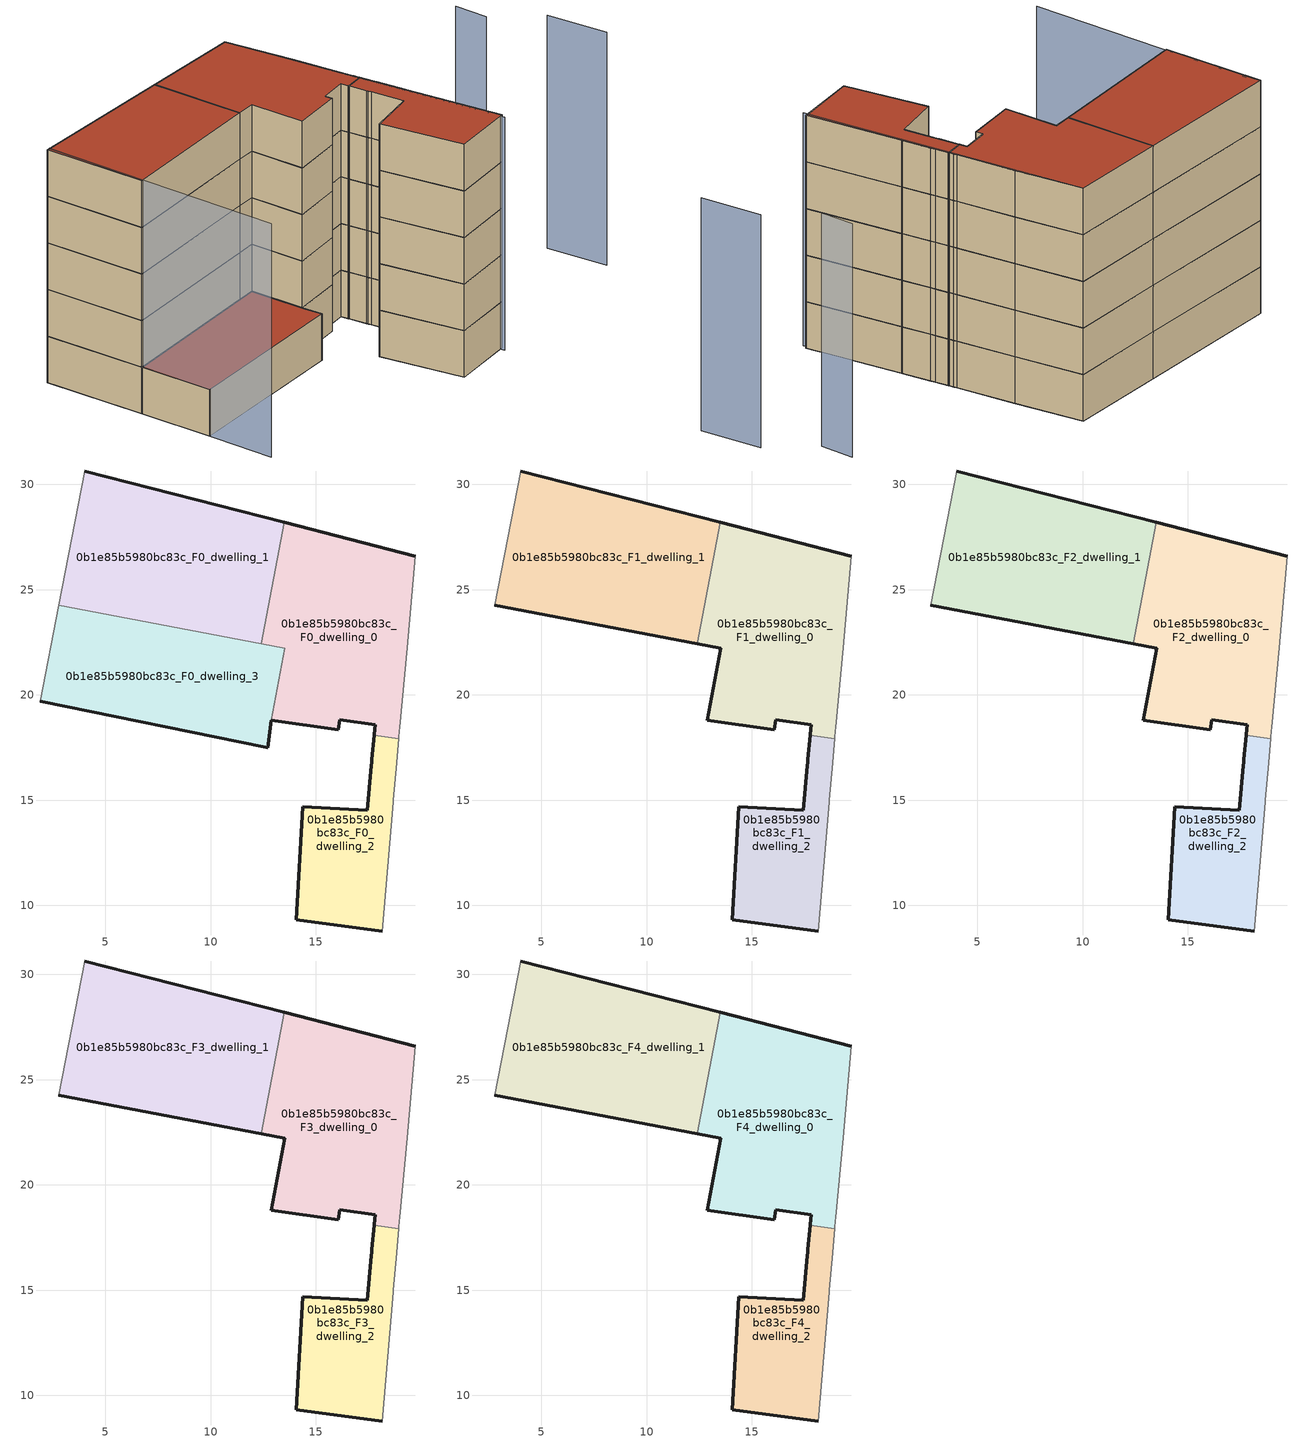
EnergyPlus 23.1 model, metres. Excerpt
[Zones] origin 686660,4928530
0b1e85b5980bc83c_F0_dwelling_0
 floor ground (EU_floor_Construction): 18.94,17.98 18.96,18.28 18.98,18.47 19.34,22.24 19.71,26.59 13.49,28.19 12.39,22.43 13.53,22.21 12.87,18.79 16.06,18.34 16.13,18.82 17.81,18.59 17.77,18.14 17.76,18.09 18.93,17.93 z0
 wall outside (EU_wall_Construction): 13.49,28.19 19.71,26.59 / 17.76,18.09 17.77,18.14 17.81,18.59 16.13,18.82 16.06,18.34 12.87,18.79 z0:3
 wall adiabatic (EU_wall_Construction): 19.71,26.59 19.34,22.24 18.98,18.47 18.96,18.28 18.94,17.98 18.93,17.93 z0:3
 wall to 0b1e85b5980bc83c_F0_dwelling_3 (EU_wall_Construction): 12.87,18.79 13.53,22.21 12.39,22.43 z0:3
 wall to 0b1e85b5980bc83c_F0_dwelling_2 (EU_wall_Construction): 18.93,17.93 17.76,18.09 z0:3
 wall to 0b1e85b5980bc83c_F0_dwelling_1 (EU_wall_Construction): 12.39,22.43 13.49,28.19 z0:3
0b1e85b5980bc83c_F0_dwelling_1
 floor ground (EU_floor_Construction): 12.39,22.43 13.49,28.19 4.01,30.64 2.79,24.27 z0
 wall outside (EU_wall_Construction): 4.01,30.64 13.49,28.19 z0:3
 wall adiabatic (EU_wall_Construction): 2.79,24.27 4.01,30.64 z0:3
 wall to 0b1e85b5980bc83c_F0_dwelling_3 (EU_wall_Construction): 12.39,22.43 2.79,24.27 z0:3
0b1e85b5980bc83c_F0_dwelling_2
 floor ground (EU_floor_Construction): 18.14,8.78 18.67,14.91 18.68,15 18.83,16.78 18.86,17.08 18.93,17.93 17.76,18.09 17.66,16.94 17.64,16.81 17.63,16.64 17.43,14.53 14.37,14.7 14.07,9.32 z0
 wall outside (EU_wall_Construction): 18.14,8.78 14.07,9.32 14.37,14.7 17.43,14.53 17.63,16.64 17.64,16.81 17.66,16.94 17.76,18.09 z0:3
 wall adiabatic (EU_wall_Construction): 18.93,17.93 18.86,17.08 18.83,16.78 18.68,15 18.67,14.91 18.14,8.78 z0:3
0b1e85b5980bc83c_F0_dwelling_3
 floor ground (EU_floor_Construction): 12.7,17.49 12.87,18.79 13.53,22.21 2.79,24.27 1.91,19.69 12.62,17.5 z0
 wall outside (EU_wall_Construction): 12.87,18.79 12.7,17.49 12.62,17.5 1.91,19.69 z0:3
 wall adiabatic (EU_wall_Construction): 1.91,19.69 2.79,24.27 z0:3
 roof outside (EU_roof_Construction): 13.53,22.21 12.87,18.79 12.7,17.49 12.62,17.5 1.91,19.69 2.79,24.27 z3
0b1e85b5980bc83c_F1_dwelling_0
 floor to 0b1e85b5980bc83c_F0_dwelling_0 (EU_floor_Construction): 18.94,17.98 18.96,18.28 18.98,18.47 19.34,22.24 19.71,26.59 13.49,28.19 12.39,22.43 13.53,22.21 12.87,18.79 16.06,18.34 16.13,18.82 17.81,18.59 17.77,18.14 17.76,18.09 18.93,17.93 z3
 wall outside (EU_wall_Construction): 13.49,28.19 19.71,26.59 / 17.76,18.09 17.77,18.14 17.81,18.59 16.13,18.82 16.06,18.34 12.87,18.79 13.53,22.21 12.39,22.43 z3:6
 wall adiabatic (EU_wall_Construction): 19.71,26.59 19.34,22.24 18.98,18.47 18.96,18.28 18.94,17.98 18.93,17.93 z3:6
 wall to 0b1e85b5980bc83c_F1_dwelling_2 (EU_wall_Construction): 18.93,17.93 17.76,18.09 z3:6
 wall to 0b1e85b5980bc83c_F1_dwelling_1 (EU_wall_Construction): 12.39,22.43 13.49,28.19 z3:6
0b1e85b5980bc83c_F1_dwelling_1
 floor to 0b1e85b5980bc83c_F0_dwelling_1 (EU_floor_Construction): 12.39,22.43 13.49,28.19 4.01,30.64 2.79,24.27 z3
 wall outside (EU_wall_Construction): 4.01,30.64 13.49,28.19 / 12.39,22.43 2.79,24.27 z3:6
 wall adiabatic (EU_wall_Construction): 2.79,24.27 4.01,30.64 z3:6
0b1e85b5980bc83c_F1_dwelling_2
 floor to 0b1e85b5980bc83c_F0_dwelling_2 (EU_floor_Construction): 18.14,8.78 18.67,14.91 18.68,15 18.83,16.78 18.86,17.08 18.93,17.93 17.76,18.09 17.66,16.94 17.64,16.81 17.63,16.64 17.43,14.53 14.37,14.7 14.07,9.32 z3
 wall outside (EU_wall_Construction): 18.14,8.78 14.07,9.32 14.37,14.7 17.43,14.53 17.63,16.64 17.64,16.81 17.66,16.94 17.76,18.09 z3:6
 wall adiabatic (EU_wall_Construction): 18.93,17.93 18.86,17.08 18.83,16.78 18.68,15 18.67,14.91 18.14,8.78 z3:6
0b1e85b5980bc83c_F2_dwelling_0
 floor to 0b1e85b5980bc83c_F1_dwelling_0 (EU_floor_Construction): 18.94,17.98 18.96,18.28 18.98,18.47 19.34,22.24 19.71,26.59 13.49,28.19 12.39,22.43 13.53,22.21 12.87,18.79 16.06,18.34 16.13,18.82 17.81,18.59 17.77,18.14 17.76,18.09 18.93,17.93 z6
 wall outside (EU_wall_Construction): 13.49,28.19 19.71,26.59 / 17.76,18.09 17.77,18.14 17.81,18.59 16.13,18.82 16.06,18.34 12.87,18.79 13.53,22.21 12.39,22.43 z6:9
 wall adiabatic (EU_wall_Construction): 19.71,26.59 19.34,22.24 18.98,18.47 18.96,18.28 18.94,17.98 18.93,17.93 z6:9
 wall to 0b1e85b5980bc83c_F2_dwelling_2 (EU_wall_Construction): 18.93,17.93 17.76,18.09 z6:9
 wall to 0b1e85b5980bc83c_F2_dwelling_1 (EU_wall_Construction): 12.39,22.43 13.49,28.19 z6:9
0b1e85b5980bc83c_F2_dwelling_1
 floor to 0b1e85b5980bc83c_F1_dwelling_1 (EU_floor_Construction): 12.39,22.43 13.49,28.19 4.01,30.64 2.79,24.27 z6
 wall outside (EU_wall_Construction): 4.01,30.64 13.49,28.19 / 12.39,22.43 2.79,24.27 z6:9
 wall adiabatic (EU_wall_Construction): 2.79,24.27 4.01,30.64 z6:9
0b1e85b5980bc83c_F2_dwelling_2
 floor to 0b1e85b5980bc83c_F1_dwelling_2 (EU_floor_Construction): 18.14,8.78 18.67,14.91 18.68,15 18.83,16.78 18.86,17.08 18.93,17.93 17.76,18.09 17.66,16.94 17.64,16.81 17.63,16.64 17.43,14.53 14.37,14.7 14.07,9.32 z6
 wall outside (EU_wall_Construction): 18.14,8.78 14.07,9.32 14.37,14.7 17.43,14.53 17.63,16.64 17.64,16.81 17.66,16.94 17.76,18.09 z6:9
 wall adiabatic (EU_wall_Construction): 18.93,17.93 18.86,17.08 18.83,16.78 18.68,15 18.67,14.91 18.14,8.78 z6:9
0b1e85b5980bc83c_F3_dwelling_0
 floor to 0b1e85b5980bc83c_F2_dwelling_0 (EU_floor_Construction): 18.94,17.98 18.96,18.28 18.98,18.47 19.34,22.24 19.71,26.59 13.49,28.19 12.39,22.43 13.53,22.21 12.87,18.79 16.06,18.34 16.13,18.82 17.81,18.59 17.77,18.14 17.76,18.09 18.93,17.93 z9
 wall outside (EU_wall_Construction): 13.49,28.19 19.71,26.59 / 17.76,18.09 17.77,18.14 17.81,18.59 16.13,18.82 16.06,18.34 12.87,18.79 13.53,22.21 12.39,22.43 z9:12
 wall adiabatic (EU_wall_Construction): 19.71,26.59 19.34,22.24 18.98,18.47 18.96,18.28 18.94,17.98 18.93,17.93 z9:12
 wall to 0b1e85b5980bc83c_F3_dwelling_2 (EU_wall_Construction): 18.93,17.93 17.76,18.09 z9:12
 wall to 0b1e85b5980bc83c_F3_dwelling_1 (EU_wall_Construction): 12.39,22.43 13.49,28.19 z9:12
0b1e85b5980bc83c_F3_dwelling_1
 floor to 0b1e85b5980bc83c_F2_dwelling_1 (EU_floor_Construction): 12.39,22.43 13.49,28.19 4.01,30.64 2.79,24.27 z9
 wall outside (EU_wall_Construction): 4.01,30.64 13.49,28.19 / 12.39,22.43 2.79,24.27 z9:12
 wall adiabatic (EU_wall_Construction): 2.79,24.27 4.01,30.64 z9:12
0b1e85b5980bc83c_F3_dwelling_2
 floor to 0b1e85b5980bc83c_F2_dwelling_2 (EU_floor_Construction): 18.14,8.78 18.67,14.91 18.68,15 18.83,16.78 18.86,17.08 18.93,17.93 17.76,18.09 17.66,16.94 17.64,16.81 17.63,16.64 17.43,14.53 14.37,14.7 14.07,9.32 z9
 wall outside (EU_wall_Construction): 18.14,8.78 14.07,9.32 14.37,14.7 17.43,14.53 17.63,16.64 17.64,16.81 17.66,16.94 17.76,18.09 z9:12
 wall adiabatic (EU_wall_Construction): 18.93,17.93 18.86,17.08 18.83,16.78 18.68,15 18.67,14.91 18.14,8.78 z9:12
0b1e85b5980bc83c_F4_dwelling_0
 floor to 0b1e85b5980bc83c_F3_dwelling_0 (EU_floor_Construction): 18.94,17.98 18.96,18.28 18.98,18.47 19.34,22.24 19.71,26.59 13.49,28.19 12.39,22.43 13.53,22.21 12.87,18.79 16.06,18.34 16.13,18.82 17.81,18.59 17.77,18.14 17.76,18.09 18.93,17.93 z12
 wall outside (EU_wall_Construction): 13.49,28.19 19.71,26.59 / 17.76,18.09 17.77,18.14 17.81,18.59 16.13,18.82 16.06,18.34 12.87,18.79 13.53,22.21 12.39,22.43 z12:15
 wall adiabatic (EU_wall_Construction): 19.71,26.59 19.34,22.24 18.98,18.47 18.96,18.28 18.94,17.98 18.93,17.93 z12:15
 wall to 0b1e85b5980bc83c_F4_dwelling_2 (EU_wall_Construction): 18.93,17.93 17.76,18.09 z12:15
 wall to 0b1e85b5980bc83c_F4_dwelling_1 (EU_wall_Construction): 12.39,22.43 13.49,28.19 z12:15
 roof outside (EU_roof_Construction): 19.71,26.59 19.34,22.24 18.98,18.47 18.96,18.28 18.94,17.98 18.93,17.93 17.76,18.09 17.77,18.14 17.81,18.59 16.13,18.82 16.06,18.34 12.87,18.79 13.53,22.21 12.39,22.43 13.49,28.19 z15
0b1e85b5980bc83c_F4_dwelling_1
 floor to 0b1e85b5980bc83c_F3_dwelling_1 (EU_floor_Construction): 12.39,22.43 13.49,28.19 4.01,30.64 2.79,24.27 z12
 wall outside (EU_wall_Construction): 4.01,30.64 13.49,28.19 / 12.39,22.43 2.79,24.27 z12:15
 wall adiabatic (EU_wall_Construction): 2.79,24.27 4.01,30.64 z12:15
 roof outside (EU_roof_Construction): 13.49,28.19 12.39,22.43 2.79,24.27 4.01,30.64 z15
0b1e85b5980bc83c_F4_dwelling_2
 floor to 0b1e85b5980bc83c_F3_dwelling_2 (EU_floor_Construction): 18.14,8.78 18.67,14.91 18.68,15 18.83,16.78 18.86,17.08 18.93,17.93 17.76,18.09 17.66,16.94 17.64,16.81 17.63,16.64 17.43,14.53 14.37,14.7 14.07,9.32 z12
 wall outside (EU_wall_Construction): 18.14,8.78 14.07,9.32 14.37,14.7 17.43,14.53 17.63,16.64 17.64,16.81 17.66,16.94 17.76,18.09 z12:15
 wall adiabatic (EU_wall_Construction): 18.93,17.93 18.86,17.08 18.83,16.78 18.68,15 18.67,14.91 18.14,8.78 z12:15
 roof outside (EU_roof_Construction): 18.93,17.93 18.86,17.08 18.83,16.78 18.68,15 18.67,14.91 18.14,8.78 14.07,9.32 14.37,14.7 17.43,14.53 17.63,16.64 17.64,16.81 17.66,16.94 17.76,18.09 z15
shading: 4.19,30.6 1.09,15.52 / 29.41,7.28 29.92,11.17 / 28.37,14.25 28.81,16.35 / 17.95,8.52 19.71,26.59 z0:15
[Building]
EU S2 Campaign: North Axis=0; Terrain=City; Solar Distribution=FullExterior
[Site:Location]
Bologna: Latitude=44.5; Longitude=11.25; Time Zone=1; Elevation=37
[SizingPeriod:WeatherFileDays]
AnnualSizingPeriod: Begin Month=1; Begin Day of Month=1; End Month=12; End Day of Month=31; Day of Week for Start Day=Monday; Use Weather File Daylight Saving Period=No; Use Weather File Rain and Snow Indicators=No
[MATERIAL]
EU_InternalMass_Material: Roughness=MediumRough; Thickness=0.1; Conductivity=1; Density=1800; Specific Heat=900; Thermal Absorptance=0.9; Solar Absorptance=0.7; Visible Absorptance=0.7
[MATERIAL:NOMASS] Roughness=MediumRough; Thermal Absorptance=0.9; Solar Absorptance=0.7; Visible Absorptance=0.7
Name | Thermal Resistance
EU_wall_NoMass | 0.905828
EU_roof_NoMass | 0.37593
EU_floor_NoMass | 0.67114
[CONSTRUCTION]
EU_wall_Construction: EU_wall_NoMass
EU_roof_Construction: EU_roof_NoMass
EU_floor_Construction: EU_floor_NoMass
EU_InternalMass_Construction: EU_InternalMass_Material
[ZONE] Type=1; Multiplier=1; Ceiling Height=autocalculate; Floor Area=autocalculate; Part of Total Floor Area=Yes
Name | Volume
0b1e85b5980bc83c_F0_dwelling_0 | 170.755
0b1e85b5980bc83c_F1_dwelling_0; 0b1e85b5980bc83c_F2_dwelling_0; 0b1e85b5980bc83c_F3_dwelling_0; 0b1e85b5980bc83c_F4_dwelling_0 | 170.754
0b1e85b5980bc83c_F0_dwelling_1 | 181.117
0b1e85b5980bc83c_F1_dwelling_1; 0b1e85b5980bc83c_F2_dwelling_1; 0b1e85b5980bc83c_F3_dwelling_1; 0b1e85b5980bc83c_F4_dwelling_1 | 181.115
0b1e85b5980bc83c_F0_dwelling_2 | 82.2173
0b1e85b5980bc83c_F1_dwelling_2; 0b1e85b5980bc83c_F2_dwelling_2; 0b1e85b5980bc83c_F3_dwelling_2; 0b1e85b5980bc83c_F4_dwelling_2 | 82.2195
0b1e85b5980bc83c_F0_dwelling_3 | 155.247
[INTERNALMASS] Construction=EU_InternalMass_Construction
Name | Zone or ZoneList | Surface Area
0b1e85b5980bc83c_F0_dwelling_0_EU_InternalMass | 0b1e85b5980bc83c_F0_dwelling_0 | 56.9155
0b1e85b5980bc83c_F0_dwelling_1_EU_InternalMass | 0b1e85b5980bc83c_F0_dwelling_1 | 60.3715
0b1e85b5980bc83c_F0_dwelling_2_EU_InternalMass | 0b1e85b5980bc83c_F0_dwelling_2 | 27.4057
0b1e85b5980bc83c_F0_dwelling_3_EU_InternalMass | 0b1e85b5980bc83c_F0_dwelling_3 | 51.7494
0b1e85b5980bc83c_F1_dwelling_0_EU_InternalMass | 0b1e85b5980bc83c_F1_dwelling_0 | 85.4494
0b1e85b5980bc83c_F1_dwelling_1_EU_InternalMass | 0b1e85b5980bc83c_F1_dwelling_1 | 85.4572
0b1e85b5980bc83c_F1_dwelling_2_EU_InternalMass | 0b1e85b5980bc83c_F1_dwelling_2 | 25.5347
0b1e85b5980bc83c_F2_dwelling_0_EU_InternalMass | 0b1e85b5980bc83c_F2_dwelling_0 | 85.4494
0b1e85b5980bc83c_F2_dwelling_1_EU_InternalMass | 0b1e85b5980bc83c_F2_dwelling_1 | 85.4572
0b1e85b5980bc83c_F2_dwelling_2_EU_InternalMass | 0b1e85b5980bc83c_F2_dwelling_2 | 25.5347
0b1e85b5980bc83c_F3_dwelling_0_EU_InternalMass | 0b1e85b5980bc83c_F3_dwelling_0 | 85.4494
0b1e85b5980bc83c_F3_dwelling_1_EU_InternalMass | 0b1e85b5980bc83c_F3_dwelling_1 | 85.4572
0b1e85b5980bc83c_F3_dwelling_2_EU_InternalMass | 0b1e85b5980bc83c_F3_dwelling_2 | 25.5347
0b1e85b5980bc83c_F4_dwelling_0_EU_InternalMass | 0b1e85b5980bc83c_F4_dwelling_0 | 85.4494
0b1e85b5980bc83c_F4_dwelling_1_EU_InternalMass | 0b1e85b5980bc83c_F4_dwelling_1 | 85.4572
0b1e85b5980bc83c_F4_dwelling_2_EU_InternalMass | 0b1e85b5980bc83c_F4_dwelling_2 | 25.5347
[OTHEREQUIPMENT] Fuel Type=Electricity; Design Level Calculation Method=Watts/Area; Power per Zone Floor Area=1; Fraction Latent=0; Fraction Radiant=0; Fraction Lost=0; Carbon Dioxide Generation Rate=0; EndUse Subcategory=EU_Step8_InternalGains
Name | Zone or ZoneList or Space or SpaceList | Schedule
EU_Step8_InternalGain_0b1e85b5980bc83c_F0_dwelling_0_f000 | 0b1e85b5980bc83c_F0_dwelling_0 | EU_Step8_GainSchedule_0b1e85b5980bc83c_F0_dwelling_0_f000
EU_Step8_InternalGain_0b1e85b5980bc83c_F0_dwelling_1_f000 | 0b1e85b5980bc83c_F0_dwelling_1 | EU_Step8_GainSchedule_0b1e85b5980bc83c_F0_dwelling_1_f000
EU_Step8_InternalGain_0b1e85b5980bc83c_F0_dwelling_2_f000 | 0b1e85b5980bc83c_F0_dwelling_2 | EU_Step8_GainSchedule_0b1e85b5980bc83c_F0_dwelling_2_f000
EU_Step8_InternalGain_0b1e85b5980bc83c_F0_dwelling_3_f000 | 0b1e85b5980bc83c_F0_dwelling_3 | EU_Step8_GainSchedule_0b1e85b5980bc83c_F0_dwelling_3_f000
EU_Step8_InternalGain_0b1e85b5980bc83c_F1_dwelling_0_f000 | 0b1e85b5980bc83c_F1_dwelling_0 | EU_Step8_GainSchedule_0b1e85b5980bc83c_F1_dwelling_0_f000
EU_Step8_InternalGain_0b1e85b5980bc83c_F1_dwelling_1_f000 | 0b1e85b5980bc83c_F1_dwelling_1 | EU_Step8_GainSchedule_0b1e85b5980bc83c_F1_dwelling_1_f000
EU_Step8_InternalGain_0b1e85b5980bc83c_F1_dwelling_2_f000 | 0b1e85b5980bc83c_F1_dwelling_2 | EU_Step8_GainSchedule_0b1e85b5980bc83c_F1_dwelling_2_f000
EU_Step8_InternalGain_0b1e85b5980bc83c_F2_dwelling_0_f000 | 0b1e85b5980bc83c_F2_dwelling_0 | EU_Step8_GainSchedule_0b1e85b5980bc83c_F2_dwelling_0_f000
EU_Step8_InternalGain_0b1e85b5980bc83c_F2_dwelling_1_f000 | 0b1e85b5980bc83c_F2_dwelling_1 | EU_Step8_GainSchedule_0b1e85b5980bc83c_F2_dwelling_1_f000
EU_Step8_InternalGain_0b1e85b5980bc83c_F2_dwelling_2_f000 | 0b1e85b5980bc83c_F2_dwelling_2 | EU_Step8_GainSchedule_0b1e85b5980bc83c_F2_dwelling_2_f000
EU_Step8_InternalGain_0b1e85b5980bc83c_F3_dwelling_0_f000 | 0b1e85b5980bc83c_F3_dwelling_0 | EU_Step8_GainSchedule_0b1e85b5980bc83c_F3_dwelling_0_f000
EU_Step8_InternalGain_0b1e85b5980bc83c_F3_dwelling_1_f000 | 0b1e85b5980bc83c_F3_dwelling_1 | EU_Step8_GainSchedule_0b1e85b5980bc83c_F3_dwelling_1_f000
EU_Step8_InternalGain_0b1e85b5980bc83c_F3_dwelling_2_f000 | 0b1e85b5980bc83c_F3_dwelling_2 | EU_Step8_GainSchedule_0b1e85b5980bc83c_F3_dwelling_2_f000
EU_Step8_InternalGain_0b1e85b5980bc83c_F4_dwelling_0_f000 | 0b1e85b5980bc83c_F4_dwelling_0 | EU_Step8_GainSchedule_0b1e85b5980bc83c_F4_dwelling_0_f000
EU_Step8_InternalGain_0b1e85b5980bc83c_F4_dwelling_1_f000 | 0b1e85b5980bc83c_F4_dwelling_1 | EU_Step8_GainSchedule_0b1e85b5980bc83c_F4_dwelling_1_f000
EU_Step8_InternalGain_0b1e85b5980bc83c_F4_dwelling_2_f000 | 0b1e85b5980bc83c_F4_dwelling_2 | EU_Step8_GainSchedule_0b1e85b5980bc83c_F4_dwelling_2_f000
[ZONEVENTILATION:DESIGNFLOWRATE] Schedule=EU_AlwaysOn; Design Flow Rate Calculation Method=AirChanges/Hour; Air Changes per Hour=0.73129; Ventilation Type=Natural; Fan Pressure Rise=0; Fan Total Efficiency=1; Constant Term Coefficient=1; Temperature Term Coefficient=0; Velocity Term Coefficient=0; Velocity Squared Term Coefficient=0; Minimum Indoor Temperature=-100; Maximum Indoor Temperature=100; Delta Temperature=-100; Minimum Outdoor Temperature=-100; Maximum Outdoor Temperature=100; Maximum Wind Speed=40
Name | Zone or ZoneList or Space or SpaceList
EU_ConstantAir_0b1e85b5980bc83c_F0_dwelling_0 | 0b1e85b5980bc83c_F0_dwelling_0
EU_ConstantAir_0b1e85b5980bc83c_F0_dwelling_1 | 0b1e85b5980bc83c_F0_dwelling_1
EU_ConstantAir_0b1e85b5980bc83c_F0_dwelling_2 | 0b1e85b5980bc83c_F0_dwelling_2
EU_ConstantAir_0b1e85b5980bc83c_F0_dwelling_3 | 0b1e85b5980bc83c_F0_dwelling_3
EU_ConstantAir_0b1e85b5980bc83c_F1_dwelling_0 | 0b1e85b5980bc83c_F1_dwelling_0
EU_ConstantAir_0b1e85b5980bc83c_F1_dwelling_1 | 0b1e85b5980bc83c_F1_dwelling_1
EU_ConstantAir_0b1e85b5980bc83c_F1_dwelling_2 | 0b1e85b5980bc83c_F1_dwelling_2
EU_ConstantAir_0b1e85b5980bc83c_F2_dwelling_0 | 0b1e85b5980bc83c_F2_dwelling_0
EU_ConstantAir_0b1e85b5980bc83c_F2_dwelling_1 | 0b1e85b5980bc83c_F2_dwelling_1
EU_ConstantAir_0b1e85b5980bc83c_F2_dwelling_2 | 0b1e85b5980bc83c_F2_dwelling_2
EU_ConstantAir_0b1e85b5980bc83c_F3_dwelling_0 | 0b1e85b5980bc83c_F3_dwelling_0
EU_ConstantAir_0b1e85b5980bc83c_F3_dwelling_1 | 0b1e85b5980bc83c_F3_dwelling_1
EU_ConstantAir_0b1e85b5980bc83c_F3_dwelling_2 | 0b1e85b5980bc83c_F3_dwelling_2
EU_ConstantAir_0b1e85b5980bc83c_F4_dwelling_0 | 0b1e85b5980bc83c_F4_dwelling_0
EU_ConstantAir_0b1e85b5980bc83c_F4_dwelling_1 | 0b1e85b5980bc83c_F4_dwelling_1
EU_ConstantAir_0b1e85b5980bc83c_F4_dwelling_2 | 0b1e85b5980bc83c_F4_dwelling_2
[HVACTEMPLATE:THERMOSTAT] Constant Heating Setpoint=20; Constant Cooling Setpoint=50
EU_HeatOnly_0b1e85b5980bc83c_F0_dwelling_0; EU_HeatOnly_0b1e85b5980bc83c_F0_dwelling_1; EU_HeatOnly_0b1e85b5980bc83c_F0_dwelling_2; EU_HeatOnly_0b1e85b5980bc83c_F0_dwelling_3; EU_HeatOnly_0b1e85b5980bc83c_F1_dwelling_0; EU_HeatOnly_0b1e85b5980bc83c_F1_dwelling_1; EU_HeatOnly_0b1e85b5980bc83c_F1_dwelling_2; EU_HeatOnly_0b1e85b5980bc83c_F2_dwelling_0; EU_HeatOnly_0b1e85b5980bc83c_F2_dwelling_1; EU_HeatOnly_0b1e85b5980bc83c_F2_dwelling_2; EU_HeatOnly_0b1e85b5980bc83c_F3_dwelling_0; EU_HeatOnly_0b1e85b5980bc83c_F3_dwelling_1; EU_HeatOnly_0b1e85b5980bc83c_F3_dwelling_2; EU_HeatOnly_0b1e85b5980bc83c_F4_dwelling_0; EU_HeatOnly_0b1e85b5980bc83c_F4_dwelling_1; EU_HeatOnly_0b1e85b5980bc83c_F4_dwelling_2
[HVACTEMPLATE:ZONE:IDEALLOADSAIRSYSTEM] System Availability Schedule=EU_AlwaysOn; Maximum Heating Supply Air Temperature=50; Minimum Cooling Supply Air Temperature=13; Maximum Heating Supply Air Humidity Ratio=0.0156; Minimum Cooling Supply Air Humidity Ratio=0.0077; Heating Limit=NoLimit; Cooling Limit=NoLimit; Heating Availability Schedule=EU_AlwaysOn; Cooling Availability Schedule=EU_CoolingOff; Dehumidification Control Type=ConstantSensibleHeatRatio; Cooling Sensible Heat Ratio=0.7; Dehumidification Setpoint=60; Humidification Control Type=None; Humidification Setpoint=30; Outdoor Air Method=None; Outdoor Air Flow Rate per Person=0.00944; Outdoor Air Flow Rate per Zone Floor Area=0; Outdoor Air Flow Rate per Zone=0; Demand Controlled Ventilation Type=None; Outdoor Air Economizer Type=NoEconomizer; Heat Recovery Type=None; Sensible Heat Recovery Effectiveness=0.7; Latent Heat Recovery Effectiveness=0.65
Name | Template Thermostat
0b1e85b5980bc83c_F0_dwelling_0 | EU_HeatOnly_0b1e85b5980bc83c_F0_dwelling_0
0b1e85b5980bc83c_F0_dwelling_1 | EU_HeatOnly_0b1e85b5980bc83c_F0_dwelling_1
0b1e85b5980bc83c_F0_dwelling_2 | EU_HeatOnly_0b1e85b5980bc83c_F0_dwelling_2
0b1e85b5980bc83c_F0_dwelling_3 | EU_HeatOnly_0b1e85b5980bc83c_F0_dwelling_3
0b1e85b5980bc83c_F1_dwelling_0 | EU_HeatOnly_0b1e85b5980bc83c_F1_dwelling_0
0b1e85b5980bc83c_F1_dwelling_1 | EU_HeatOnly_0b1e85b5980bc83c_F1_dwelling_1
0b1e85b5980bc83c_F1_dwelling_2 | EU_HeatOnly_0b1e85b5980bc83c_F1_dwelling_2
0b1e85b5980bc83c_F2_dwelling_0 | EU_HeatOnly_0b1e85b5980bc83c_F2_dwelling_0
0b1e85b5980bc83c_F2_dwelling_1 | EU_HeatOnly_0b1e85b5980bc83c_F2_dwelling_1
0b1e85b5980bc83c_F2_dwelling_2 | EU_HeatOnly_0b1e85b5980bc83c_F2_dwelling_2
0b1e85b5980bc83c_F3_dwelling_0 | EU_HeatOnly_0b1e85b5980bc83c_F3_dwelling_0
0b1e85b5980bc83c_F3_dwelling_1 | EU_HeatOnly_0b1e85b5980bc83c_F3_dwelling_1
0b1e85b5980bc83c_F3_dwelling_2 | EU_HeatOnly_0b1e85b5980bc83c_F3_dwelling_2
0b1e85b5980bc83c_F4_dwelling_0 | EU_HeatOnly_0b1e85b5980bc83c_F4_dwelling_0
0b1e85b5980bc83c_F4_dwelling_1 | EU_HeatOnly_0b1e85b5980bc83c_F4_dwelling_1
0b1e85b5980bc83c_F4_dwelling_2 | EU_HeatOnly_0b1e85b5980bc83c_F4_dwelling_2
[SIZING:ZONE] Zone Cooling Design Supply Air Temperature Input Method=SupplyAirTemperature; Zone Cooling Design Supply Air Temperature=13; Zone Heating Design Supply Air Temperature Input Method=SupplyAirTemperature; Zone Heating Design Supply Air Temperature=50; Zone Cooling Design Supply Air Humidity Ratio=0.008; Zone Heating Design Supply Air Humidity Ratio=0.008; Cooling Design Air Flow Method=DesignDay; Cooling Design Air Flow Rate=0; Cooling Minimum Air Flow per Zone Floor Area=0.000762; Cooling Minimum Air Flow=0; Cooling Minimum Air Flow Fraction=0.2; Heating Design Air Flow Method=DesignDay; Heating Design Air Flow Rate=0; Heating Maximum Air Flow per Zone Floor Area=0.002032; Heating Maximum Air Flow=0.141576; Heating Maximum Air Flow Fraction=0.3; Account for Dedicated Outdoor Air System=No; Dedicated Outdoor Air System Control Strategy=NeutralSupplyAir; Dedicated Outdoor Air Low Setpoint Temperature for Design=autosize; Dedicated Outdoor Air High Setpoint Temperature for Design=autosize; Zone Load Sizing Method=Sensible Load Only No Latent Load; Zone Latent Cooling Design Supply Air Humidity Ratio Input Method=HumidityRatioDifference; Zone Cooling Design Supply Air Humidity Ratio Difference=0.005; Zone Latent Heating Design Supply Air Humidity Ratio Input Method=HumidityRatioDifference; Zone Humidification Design Supply Air Humidity Ratio Difference=0.005
0b1e85b5980bc83c_F0_dwelling_0; 0b1e85b5980bc83c_F0_dwelling_1; 0b1e85b5980bc83c_F0_dwelling_2; 0b1e85b5980bc83c_F0_dwelling_3; 0b1e85b5980bc83c_F1_dwelling_0; 0b1e85b5980bc83c_F1_dwelling_1; 0b1e85b5980bc83c_F1_dwelling_2; 0b1e85b5980bc83c_F2_dwelling_0; 0b1e85b5980bc83c_F2_dwelling_1; 0b1e85b5980bc83c_F2_dwelling_2; 0b1e85b5980bc83c_F3_dwelling_0; 0b1e85b5980bc83c_F3_dwelling_1; 0b1e85b5980bc83c_F3_dwelling_2; 0b1e85b5980bc83c_F4_dwelling_0; 0b1e85b5980bc83c_F4_dwelling_1; 0b1e85b5980bc83c_F4_dwelling_2
[SCHEDULE:CONSTANT]
Name | Hourly Value
EU_AlwaysOn | 1
EU_CoolingOff | 0
[SCHEDULE:FILE] Column Number=1; Rows to Skip at Top=0; Number of Hours of Data=8760; Column Separator=Comma; Interpolate to Timestep=No; Minutes per Item=60; Adjust Schedule for Daylight Savings=Yes
Name | File
EU_Step8_GainSchedule_0b1e85b5980bc83c_F0_dwelling_0_f000 | ../../schedules/0b1e85b5980bc83c/0b1e85b5980bc83c_F0_dwelling_0_f000_gain.csv
EU_Step8_GainSchedule_0b1e85b5980bc83c_F0_dwelling_1_f000 | ../../schedules/0b1e85b5980bc83c/0b1e85b5980bc83c_F0_dwelling_1_f000_gain.csv
EU_Step8_GainSchedule_0b1e85b5980bc83c_F0_dwelling_2_f000 | ../../schedules/0b1e85b5980bc83c/0b1e85b5980bc83c_F0_dwelling_2_f000_gain.csv
EU_Step8_GainSchedule_0b1e85b5980bc83c_F0_dwelling_3_f000 | ../../schedules/0b1e85b5980bc83c/0b1e85b5980bc83c_F0_dwelling_3_f000_gain.csv
EU_Step8_GainSchedule_0b1e85b5980bc83c_F1_dwelling_0_f000 | ../../schedules/0b1e85b5980bc83c/0b1e85b5980bc83c_F1_dwelling_0_f000_gain.csv
EU_Step8_GainSchedule_0b1e85b5980bc83c_F1_dwelling_1_f000 | ../../schedules/0b1e85b5980bc83c/0b1e85b5980bc83c_F1_dwelling_1_f000_gain.csv
EU_Step8_GainSchedule_0b1e85b5980bc83c_F1_dwelling_2_f000 | ../../schedules/0b1e85b5980bc83c/0b1e85b5980bc83c_F1_dwelling_2_f000_gain.csv
EU_Step8_GainSchedule_0b1e85b5980bc83c_F2_dwelling_0_f000 | ../../schedules/0b1e85b5980bc83c/0b1e85b5980bc83c_F2_dwelling_0_f000_gain.csv
EU_Step8_GainSchedule_0b1e85b5980bc83c_F2_dwelling_1_f000 | ../../schedules/0b1e85b5980bc83c/0b1e85b5980bc83c_F2_dwelling_1_f000_gain.csv
EU_Step8_GainSchedule_0b1e85b5980bc83c_F2_dwelling_2_f000 | ../../schedules/0b1e85b5980bc83c/0b1e85b5980bc83c_F2_dwelling_2_f000_gain.csv
EU_Step8_GainSchedule_0b1e85b5980bc83c_F3_dwelling_0_f000 | ../../schedules/0b1e85b5980bc83c/0b1e85b5980bc83c_F3_dwelling_0_f000_gain.csv
EU_Step8_GainSchedule_0b1e85b5980bc83c_F3_dwelling_1_f000 | ../../schedules/0b1e85b5980bc83c/0b1e85b5980bc83c_F3_dwelling_1_f000_gain.csv
EU_Step8_GainSchedule_0b1e85b5980bc83c_F3_dwelling_2_f000 | ../../schedules/0b1e85b5980bc83c/0b1e85b5980bc83c_F3_dwelling_2_f000_gain.csv
EU_Step8_GainSchedule_0b1e85b5980bc83c_F4_dwelling_0_f000 | ../../schedules/0b1e85b5980bc83c/0b1e85b5980bc83c_F4_dwelling_0_f000_gain.csv
EU_Step8_GainSchedule_0b1e85b5980bc83c_F4_dwelling_1_f000 | ../../schedules/0b1e85b5980bc83c/0b1e85b5980bc83c_F4_dwelling_1_f000_gain.csv
EU_Step8_GainSchedule_0b1e85b5980bc83c_F4_dwelling_2_f000 | ../../schedules/0b1e85b5980bc83c/0b1e85b5980bc83c_F4_dwelling_2_f000_gain.csv
